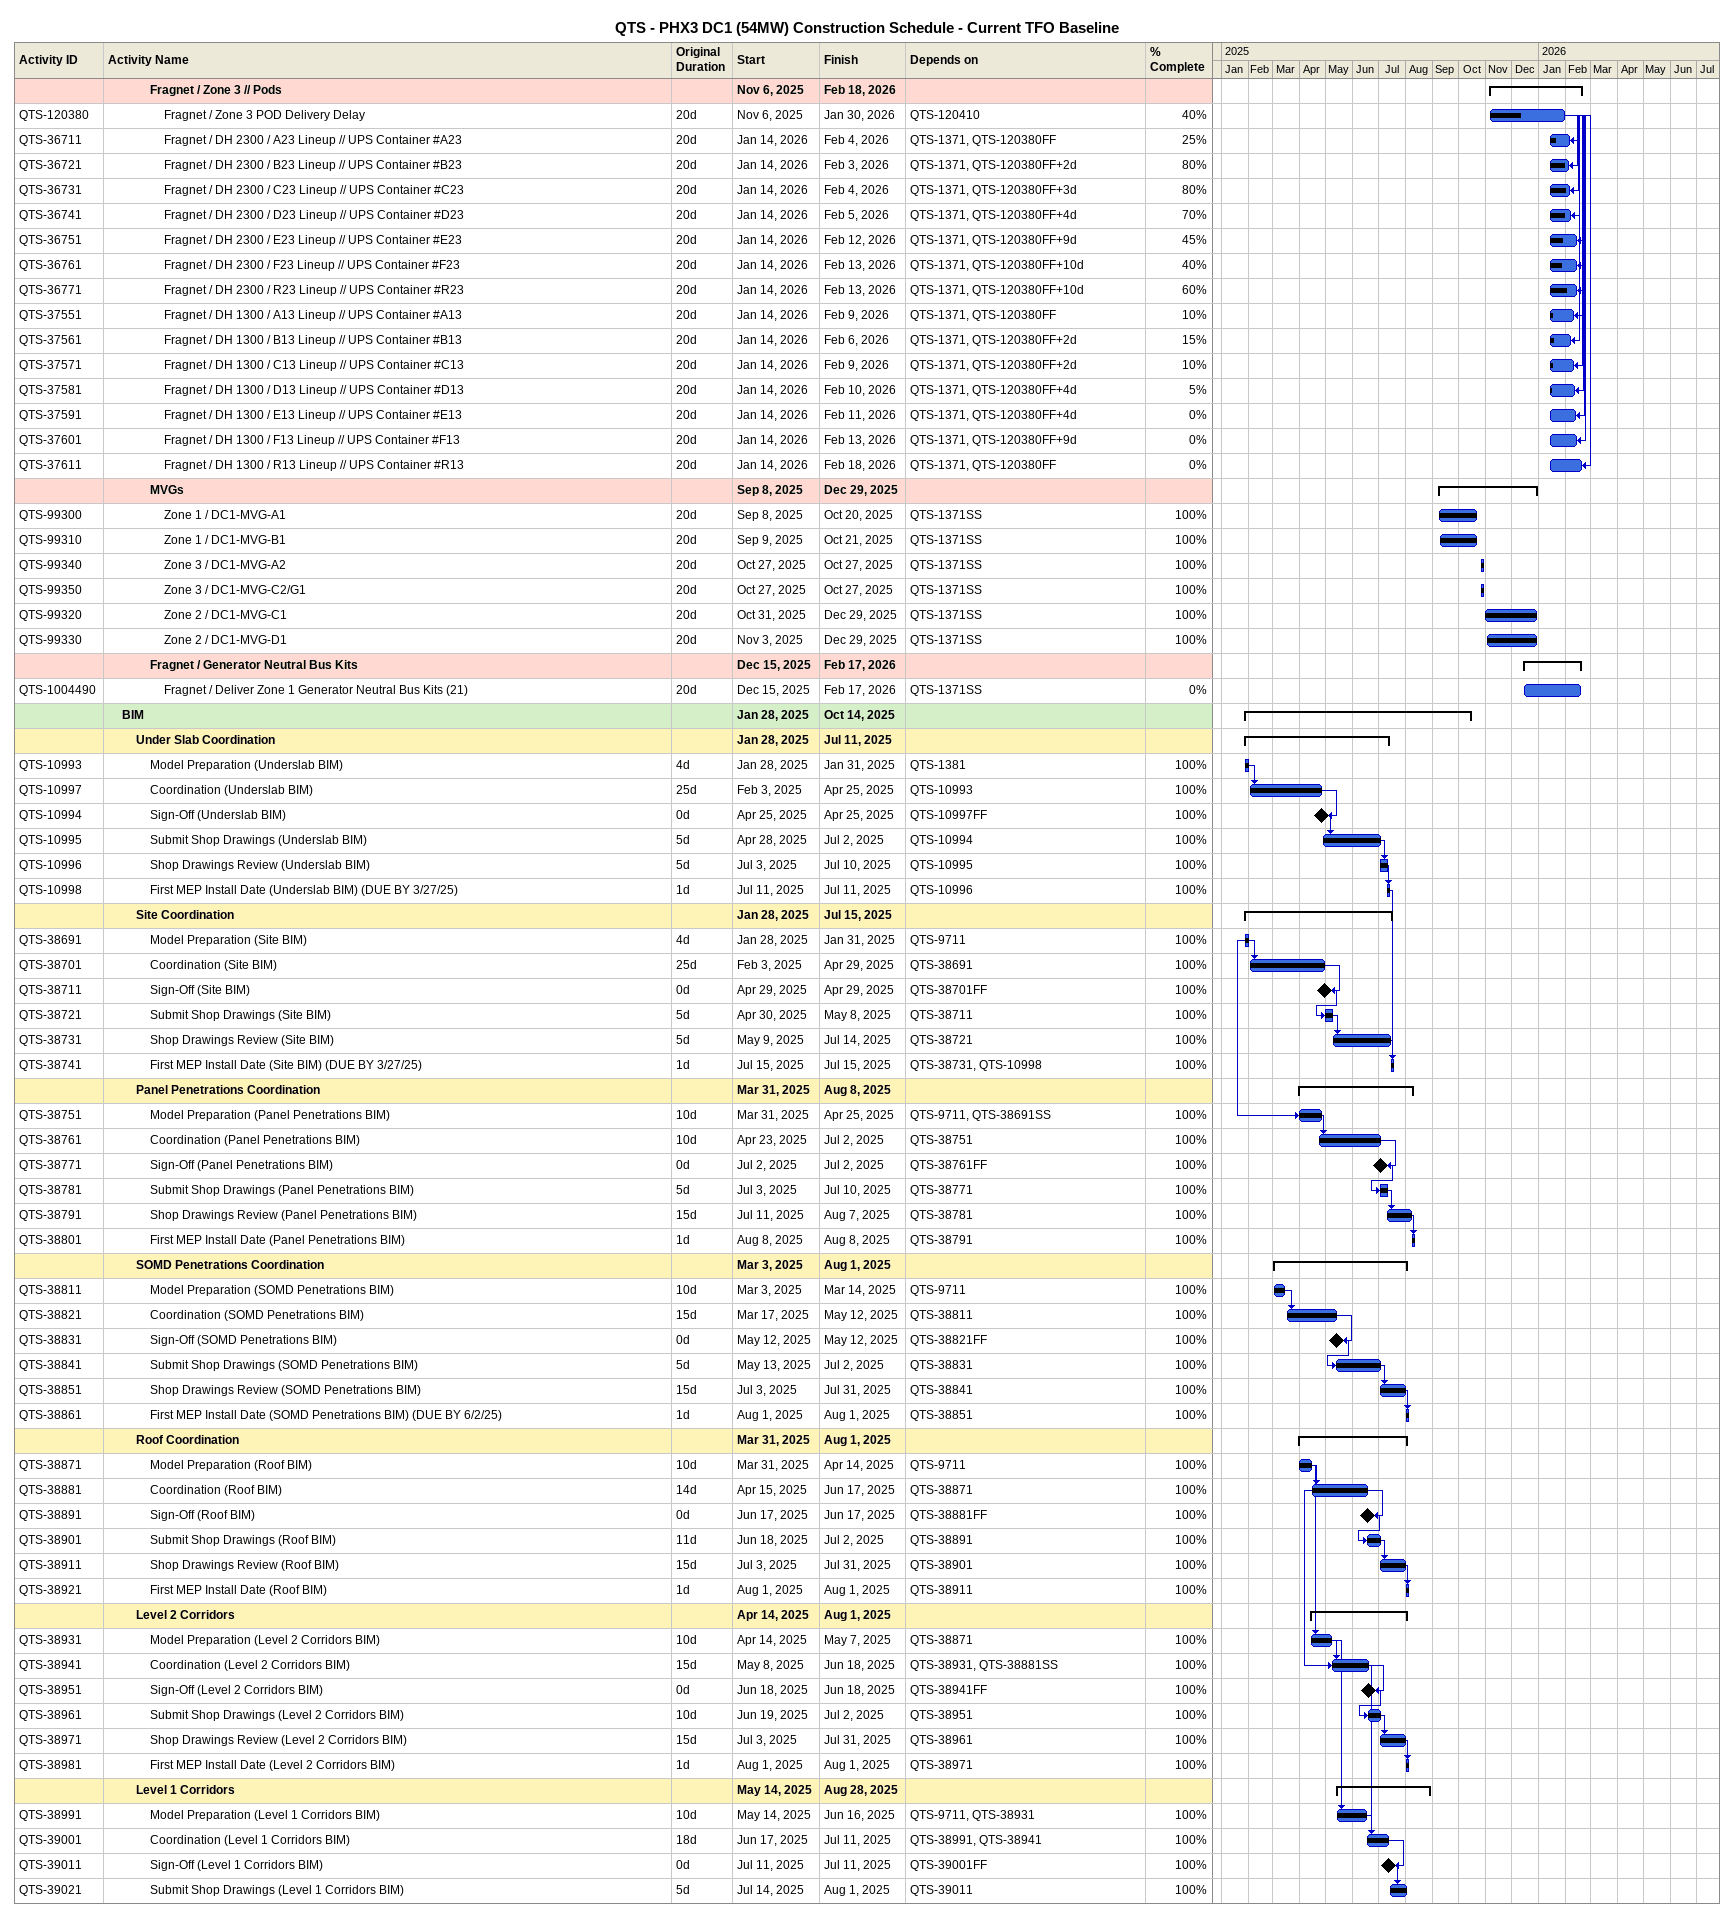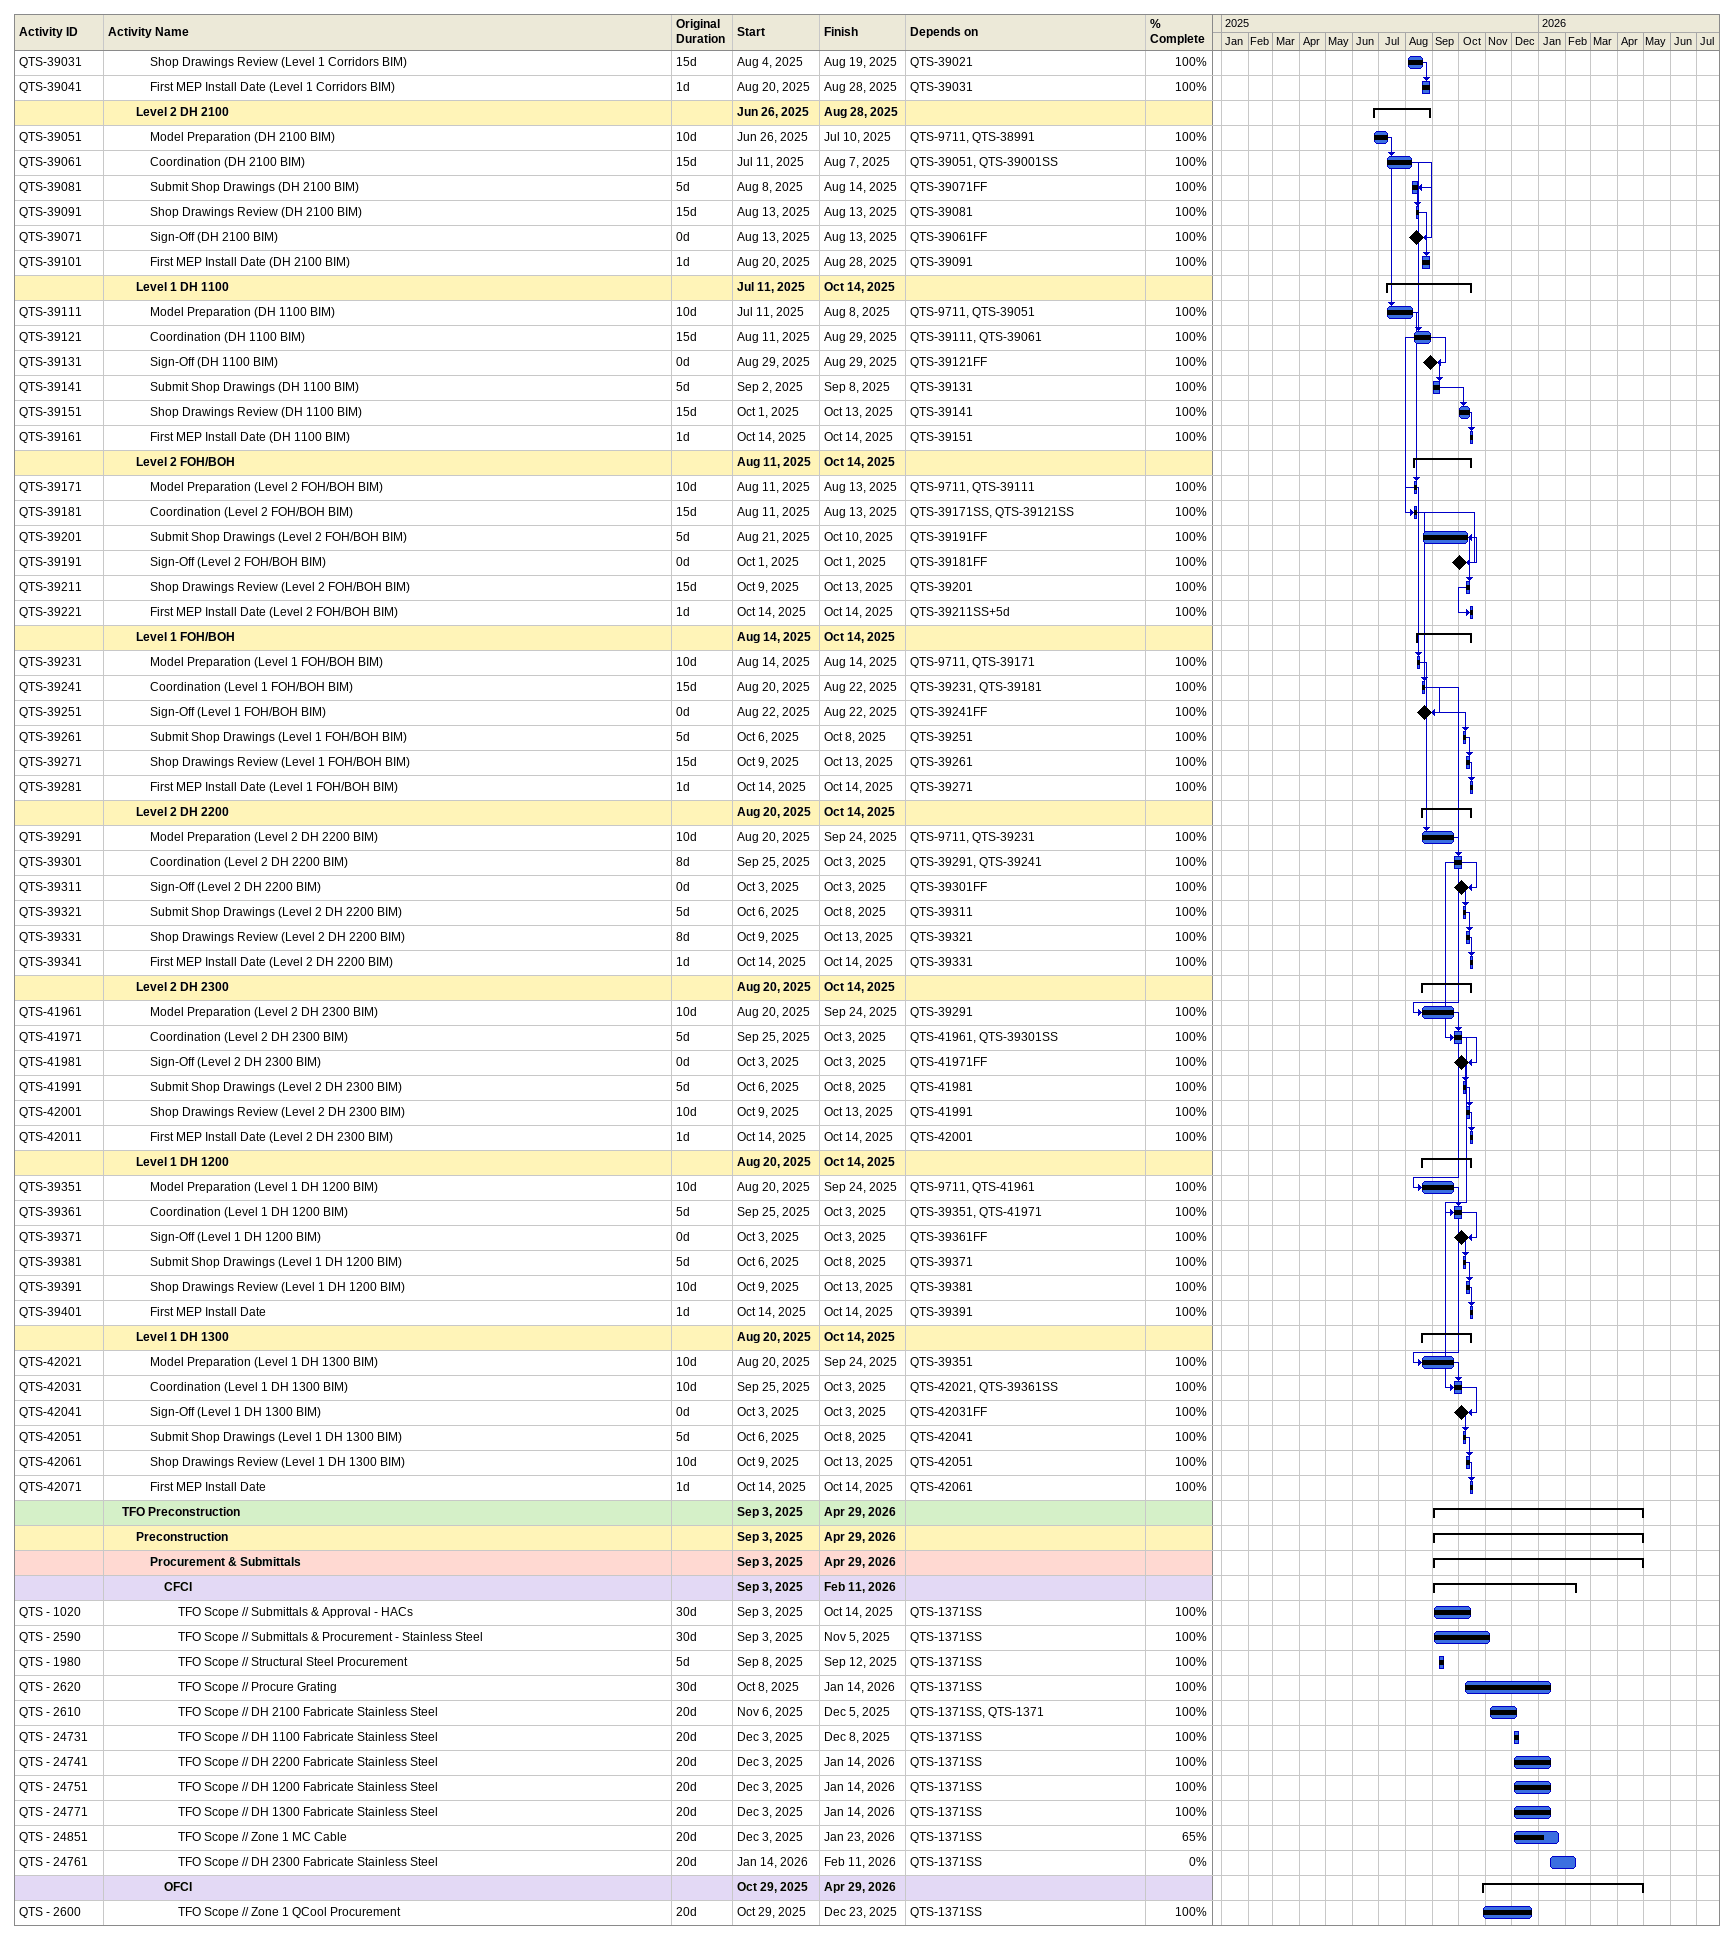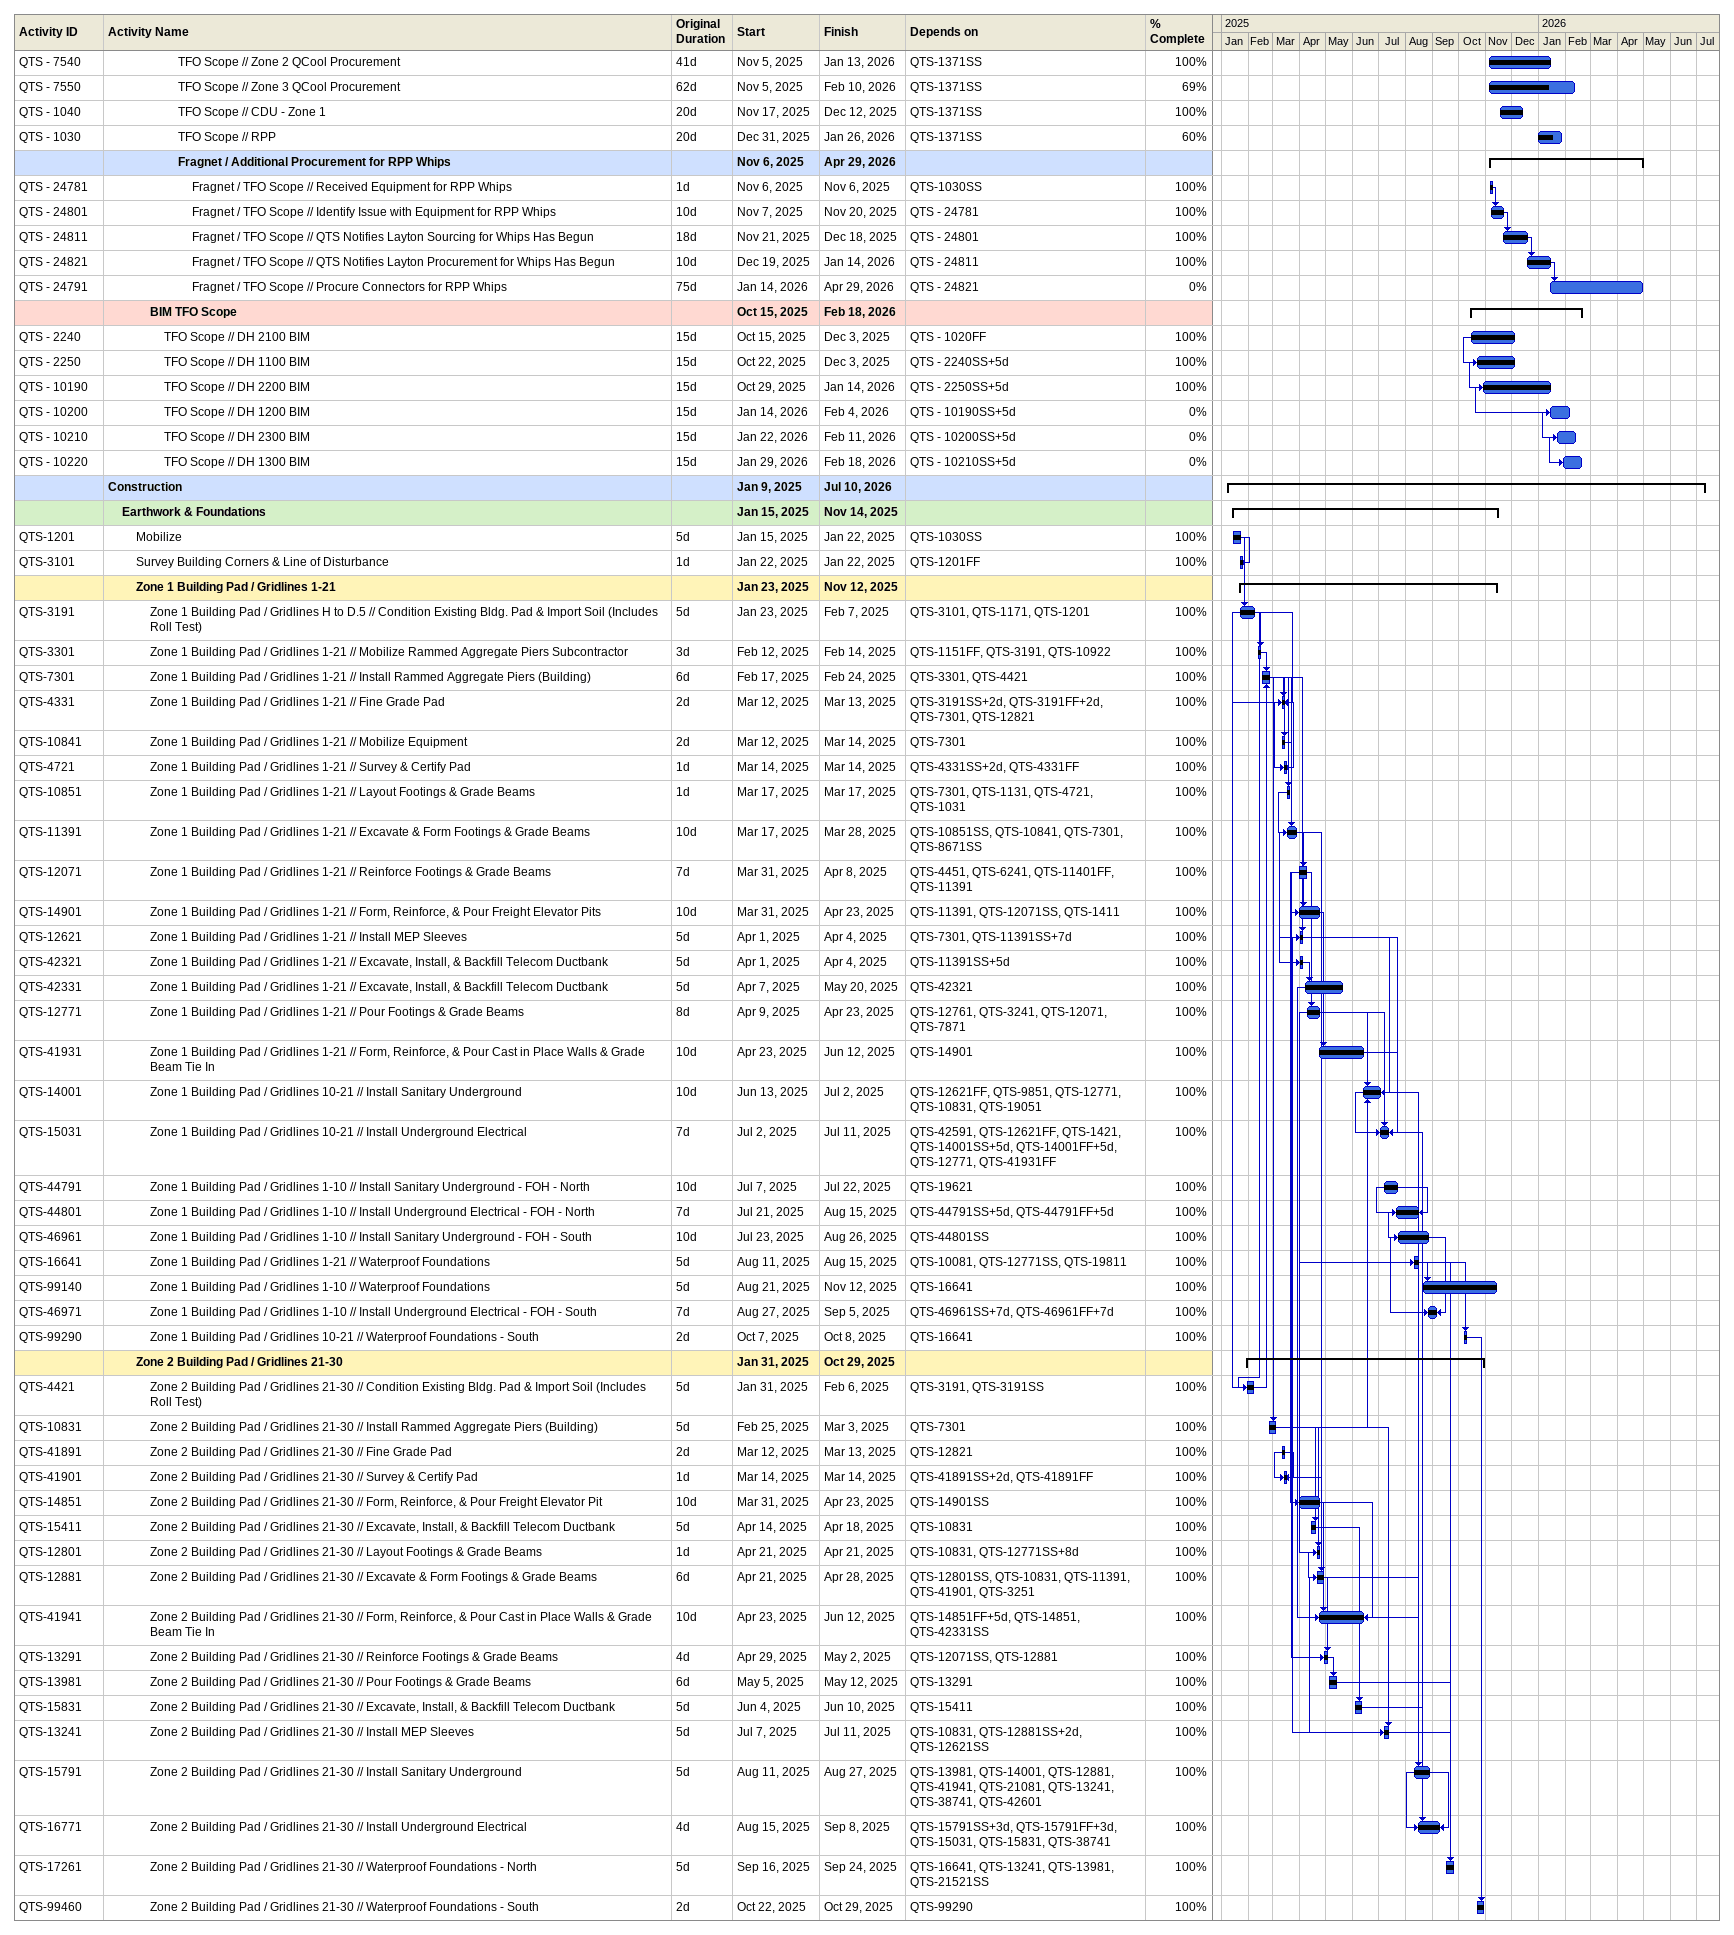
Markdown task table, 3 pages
QTS - PHX3 DC1 (54MW) Construction Schedule - Current TFO Baseline

| ID | Level | Task | Original duration | Start | Finish | Predecessors | % complete |
|---|---|---|---|---|---|---|---|
|  | 4 | **Fragnet / Zone 3 // Pods** |  | 2025-11-06 | 2026-02-18 |  |  |
| QTS-120380 | 5 | Fragnet / Zone 3 POD Delivery Delay | 20d | 2025-11-06 | 2026-01-30 | QTS-120410 | 40 |
| QTS-36711 | 5 | Fragnet / DH 2300 / A23 Lineup // UPS Container #A23 | 20d | 2026-01-14 | 2026-02-04 | QTS-1371, QTS-120380FF | 25 |
| QTS-36721 | 5 | Fragnet / DH 2300 / B23 Lineup // UPS Container #B23 | 20d | 2026-01-14 | 2026-02-03 | QTS-1371, QTS-120380FF+2d | 80 |
| QTS-36731 | 5 | Fragnet / DH 2300 / C23 Lineup // UPS Container #C23 | 20d | 2026-01-14 | 2026-02-04 | QTS-1371, QTS-120380FF+3d | 80 |
| QTS-36741 | 5 | Fragnet / DH 2300 / D23 Lineup // UPS Container #D23 | 20d | 2026-01-14 | 2026-02-05 | QTS-1371, QTS-120380FF+4d | 70 |
| QTS-36751 | 5 | Fragnet / DH 2300 / E23 Lineup // UPS Container #E23 | 20d | 2026-01-14 | 2026-02-12 | QTS-1371, QTS-120380FF+9d | 45 |
| QTS-36761 | 5 | Fragnet / DH 2300 / F23 Lineup // UPS Container #F23 | 20d | 2026-01-14 | 2026-02-13 | QTS-1371, QTS-120380FF+10d | 40 |
| QTS-36771 | 5 | Fragnet / DH 2300 / R23 Lineup // UPS Container #R23 | 20d | 2026-01-14 | 2026-02-13 | QTS-1371, QTS-120380FF+10d | 60 |
| QTS-37551 | 5 | Fragnet / DH 1300 / A13 Lineup // UPS Container #A13 | 20d | 2026-01-14 | 2026-02-09 | QTS-1371, QTS-120380FF | 10 |
| QTS-37561 | 5 | Fragnet / DH 1300 / B13 Lineup // UPS Container #B13 | 20d | 2026-01-14 | 2026-02-06 | QTS-1371, QTS-120380FF+2d | 15 |
| QTS-37571 | 5 | Fragnet / DH 1300 / C13 Lineup // UPS Container #C13 | 20d | 2026-01-14 | 2026-02-09 | QTS-1371, QTS-120380FF+2d | 10 |
| QTS-37581 | 5 | Fragnet / DH 1300 / D13 Lineup // UPS Container #D13 | 20d | 2026-01-14 | 2026-02-10 | QTS-1371, QTS-120380FF+4d | 5 |
| QTS-37591 | 5 | Fragnet / DH 1300 / E13 Lineup // UPS Container #E13 | 20d | 2026-01-14 | 2026-02-11 | QTS-1371, QTS-120380FF+4d | 0 |
| QTS-37601 | 5 | Fragnet / DH 1300 / F13 Lineup // UPS Container #F13 | 20d | 2026-01-14 | 2026-02-13 | QTS-1371, QTS-120380FF+9d | 0 |
| QTS-37611 | 5 | Fragnet / DH 1300 / R13 Lineup // UPS Container #R13 | 20d | 2026-01-14 | 2026-02-18 | QTS-1371, QTS-120380FF | 0 |
|  | 4 | **MVGs** |  | 2025-09-08 | 2025-12-29 |  |  |
| QTS-99300 | 5 | Zone 1 / DC1-MVG-A1 | 20d | 2025-09-08 | 2025-10-20 | QTS-1371SS | 100 |
| QTS-99310 | 5 | Zone 1 / DC1-MVG-B1 | 20d | 2025-09-09 | 2025-10-21 | QTS-1371SS | 100 |
| QTS-99340 | 5 | Zone 3 / DC1-MVG-A2 | 20d | 2025-10-27 | 2025-10-27 | QTS-1371SS | 100 |
| QTS-99350 | 5 | Zone 3 / DC1-MVG-C2/G1 | 20d | 2025-10-27 | 2025-10-27 | QTS-1371SS | 100 |
| QTS-99320 | 5 | Zone 2 / DC1-MVG-C1 | 20d | 2025-10-31 | 2025-12-29 | QTS-1371SS | 100 |
| QTS-99330 | 5 | Zone 2 / DC1-MVG-D1 | 20d | 2025-11-03 | 2025-12-29 | QTS-1371SS | 100 |
|  | 4 | **Fragnet / Generator Neutral Bus Kits** |  | 2025-12-15 | 2026-02-17 |  |  |
| QTS-1004490 | 5 | Fragnet / Deliver Zone 1 Generator Neutral Bus Kits (21) | 20d | 2025-12-15 | 2026-02-17 | QTS-1371SS | 0 |
|  | 2 | **BIM** |  | 2025-01-28 | 2025-10-14 |  |  |
|  | 3 | **Under Slab Coordination** |  | 2025-01-28 | 2025-07-11 |  |  |
| QTS-10993 | 4 | Model Preparation (Underslab BIM) | 4d | 2025-01-28 | 2025-01-31 | QTS-1381 | 100 |
| QTS-10997 | 4 | Coordination (Underslab BIM) | 25d | 2025-02-03 | 2025-04-25 | QTS-10993 | 100 |
| QTS-10994 | 4 | Sign-Off (Underslab BIM) | 0d | 2025-04-25 | 2025-04-25 | QTS-10997FF | 100 |
| QTS-10995 | 4 | Submit Shop Drawings (Underslab BIM) | 5d | 2025-04-28 | 2025-07-02 | QTS-10994 | 100 |
| QTS-10996 | 4 | Shop Drawings Review (Underslab BIM) | 5d | 2025-07-03 | 2025-07-10 | QTS-10995 | 100 |
| QTS-10998 | 4 | First MEP Install Date (Underslab BIM) (DUE BY 3/27/25) | 1d | 2025-07-11 | 2025-07-11 | QTS-10996 | 100 |
|  | 3 | **Site Coordination** |  | 2025-01-28 | 2025-07-15 |  |  |
| QTS-38691 | 4 | Model Preparation (Site BIM) | 4d | 2025-01-28 | 2025-01-31 | QTS-9711 | 100 |
| QTS-38701 | 4 | Coordination (Site BIM) | 25d | 2025-02-03 | 2025-04-29 | QTS-38691 | 100 |
| QTS-38711 | 4 | Sign-Off (Site BIM) | 0d | 2025-04-29 | 2025-04-29 | QTS-38701FF | 100 |
| QTS-38721 | 4 | Submit Shop Drawings (Site BIM) | 5d | 2025-04-30 | 2025-05-08 | QTS-38711 | 100 |
| QTS-38731 | 4 | Shop Drawings Review (Site BIM) | 5d | 2025-05-09 | 2025-07-14 | QTS-38721 | 100 |
| QTS-38741 | 4 | First MEP Install Date (Site BIM) (DUE BY 3/27/25) | 1d | 2025-07-15 | 2025-07-15 | QTS-38731, QTS-10998 | 100 |
|  | 3 | **Panel Penetrations Coordination** |  | 2025-03-31 | 2025-08-08 |  |  |
| QTS-38751 | 4 | Model Preparation (Panel Penetrations BIM) | 10d | 2025-03-31 | 2025-04-25 | QTS-9711, QTS-38691SS | 100 |
| QTS-38761 | 4 | Coordination (Panel Penetrations BIM) | 10d | 2025-04-23 | 2025-07-02 | QTS-38751 | 100 |
| QTS-38771 | 4 | Sign-Off (Panel Penetrations BIM) | 0d | 2025-07-02 | 2025-07-02 | QTS-38761FF | 100 |
| QTS-38781 | 4 | Submit Shop Drawings (Panel Penetrations BIM) | 5d | 2025-07-03 | 2025-07-10 | QTS-38771 | 100 |
| QTS-38791 | 4 | Shop Drawings Review (Panel Penetrations BIM) | 15d | 2025-07-11 | 2025-08-07 | QTS-38781 | 100 |
| QTS-38801 | 4 | First MEP Install Date (Panel Penetrations BIM) | 1d | 2025-08-08 | 2025-08-08 | QTS-38791 | 100 |
|  | 3 | **SOMD Penetrations Coordination** |  | 2025-03-03 | 2025-08-01 |  |  |
| QTS-38811 | 4 | Model Preparation (SOMD Penetrations BIM) | 10d | 2025-03-03 | 2025-03-14 | QTS-9711 | 100 |
| QTS-38821 | 4 | Coordination (SOMD Penetrations BIM) | 15d | 2025-03-17 | 2025-05-12 | QTS-38811 | 100 |
| QTS-38831 | 4 | Sign-Off (SOMD Penetrations BIM) | 0d | 2025-05-12 | 2025-05-12 | QTS-38821FF | 100 |
| QTS-38841 | 4 | Submit Shop Drawings (SOMD Penetrations BIM) | 5d | 2025-05-13 | 2025-07-02 | QTS-38831 | 100 |
| QTS-38851 | 4 | Shop Drawings Review (SOMD Penetrations BIM) | 15d | 2025-07-03 | 2025-07-31 | QTS-38841 | 100 |
| QTS-38861 | 4 | First MEP Install Date (SOMD Penetrations BIM) (DUE BY 6/2/25) | 1d | 2025-08-01 | 2025-08-01 | QTS-38851 | 100 |
|  | 3 | **Roof Coordination** |  | 2025-03-31 | 2025-08-01 |  |  |
| QTS-38871 | 4 | Model Preparation (Roof BIM) | 10d | 2025-03-31 | 2025-04-14 | QTS-9711 | 100 |
| QTS-38881 | 4 | Coordination (Roof BIM) | 14d | 2025-04-15 | 2025-06-17 | QTS-38871 | 100 |
| QTS-38891 | 4 | Sign-Off (Roof BIM) | 0d | 2025-06-17 | 2025-06-17 | QTS-38881FF | 100 |
| QTS-38901 | 4 | Submit Shop Drawings (Roof BIM) | 11d | 2025-06-18 | 2025-07-02 | QTS-38891 | 100 |
| QTS-38911 | 4 | Shop Drawings Review (Roof BIM) | 15d | 2025-07-03 | 2025-07-31 | QTS-38901 | 100 |
| QTS-38921 | 4 | First MEP Install Date (Roof BIM) | 1d | 2025-08-01 | 2025-08-01 | QTS-38911 | 100 |
|  | 3 | **Level 2 Corridors** |  | 2025-04-14 | 2025-08-01 |  |  |
| QTS-38931 | 4 | Model Preparation (Level 2 Corridors BIM) | 10d | 2025-04-14 | 2025-05-07 | QTS-38871 | 100 |
| QTS-38941 | 4 | Coordination (Level 2 Corridors BIM) | 15d | 2025-05-08 | 2025-06-18 | QTS-38931, QTS-38881SS | 100 |
| QTS-38951 | 4 | Sign-Off (Level 2 Corridors BIM) | 0d | 2025-06-18 | 2025-06-18 | QTS-38941FF | 100 |
| QTS-38961 | 4 | Submit Shop Drawings (Level 2 Corridors BIM) | 10d | 2025-06-19 | 2025-07-02 | QTS-38951 | 100 |
| QTS-38971 | 4 | Shop Drawings Review (Level 2 Corridors BIM) | 15d | 2025-07-03 | 2025-07-31 | QTS-38961 | 100 |
| QTS-38981 | 4 | First MEP Install Date (Level 2 Corridors BIM) | 1d | 2025-08-01 | 2025-08-01 | QTS-38971 | 100 |
|  | 3 | **Level 1 Corridors** |  | 2025-05-14 | 2025-08-28 |  |  |
| QTS-38991 | 4 | Model Preparation (Level 1 Corridors BIM) | 10d | 2025-05-14 | 2025-06-16 | QTS-9711, QTS-38931 | 100 |
| QTS-39001 | 4 | Coordination (Level 1 Corridors BIM) | 18d | 2025-06-17 | 2025-07-11 | QTS-38991, QTS-38941 | 100 |
| QTS-39011 | 4 | Sign-Off (Level 1 Corridors BIM) | 0d | 2025-07-11 | 2025-07-11 | QTS-39001FF | 100 |
| QTS-39021 | 4 | Submit Shop Drawings (Level 1 Corridors BIM) | 5d | 2025-07-14 | 2025-08-01 | QTS-39011 | 100 |
| QTS-39031 | 4 | Shop Drawings Review (Level 1 Corridors BIM) | 15d | 2025-08-04 | 2025-08-19 | QTS-39021 | 100 |
| QTS-39041 | 4 | First MEP Install Date (Level 1 Corridors BIM) | 1d | 2025-08-20 | 2025-08-28 | QTS-39031 | 100 |
|  | 3 | **Level 2 DH 2100** |  | 2025-06-26 | 2025-08-28 |  |  |
| QTS-39051 | 4 | Model Preparation (DH 2100 BIM) | 10d | 2025-06-26 | 2025-07-10 | QTS-9711, QTS-38991 | 100 |
| QTS-39061 | 4 | Coordination (DH 2100 BIM) | 15d | 2025-07-11 | 2025-08-07 | QTS-39051, QTS-39001SS | 100 |
| QTS-39081 | 4 | Submit Shop Drawings (DH 2100 BIM) | 5d | 2025-08-08 | 2025-08-14 | QTS-39071FF | 100 |
| QTS-39091 | 4 | Shop Drawings Review (DH 2100 BIM) | 15d | 2025-08-13 | 2025-08-13 | QTS-39081 | 100 |
| QTS-39071 | 4 | Sign-Off (DH 2100 BIM) | 0d | 2025-08-13 | 2025-08-13 | QTS-39061FF | 100 |
| QTS-39101 | 4 | First MEP Install Date (DH 2100 BIM) | 1d | 2025-08-20 | 2025-08-28 | QTS-39091 | 100 |
|  | 3 | **Level 1 DH 1100** |  | 2025-07-11 | 2025-10-14 |  |  |
| QTS-39111 | 4 | Model Preparation (DH 1100 BIM) | 10d | 2025-07-11 | 2025-08-08 | QTS-9711, QTS-39051 | 100 |
| QTS-39121 | 4 | Coordination (DH 1100 BIM) | 15d | 2025-08-11 | 2025-08-29 | QTS-39111, QTS-39061 | 100 |
| QTS-39131 | 4 | Sign-Off (DH 1100 BIM) | 0d | 2025-08-29 | 2025-08-29 | QTS-39121FF | 100 |
| QTS-39141 | 4 | Submit Shop Drawings (DH 1100 BIM) | 5d | 2025-09-02 | 2025-09-08 | QTS-39131 | 100 |
| QTS-39151 | 4 | Shop Drawings Review (DH 1100 BIM) | 15d | 2025-10-01 | 2025-10-13 | QTS-39141 | 100 |
| QTS-39161 | 4 | First MEP Install Date (DH 1100 BIM) | 1d | 2025-10-14 | 2025-10-14 | QTS-39151 | 100 |
|  | 3 | **Level 2 FOH/BOH** |  | 2025-08-11 | 2025-10-14 |  |  |
| QTS-39171 | 4 | Model Preparation (Level 2 FOH/BOH BIM) | 10d | 2025-08-11 | 2025-08-13 | QTS-9711, QTS-39111 | 100 |
| QTS-39181 | 4 | Coordination (Level 2 FOH/BOH BIM) | 15d | 2025-08-11 | 2025-08-13 | QTS-39171SS, QTS-39121SS | 100 |
| QTS-39201 | 4 | Submit Shop Drawings (Level 2 FOH/BOH BIM) | 5d | 2025-08-21 | 2025-10-10 | QTS-39191FF | 100 |
| QTS-39191 | 4 | Sign-Off (Level 2 FOH/BOH BIM) | 0d | 2025-10-01 | 2025-10-01 | QTS-39181FF | 100 |
| QTS-39211 | 4 | Shop Drawings Review (Level 2 FOH/BOH BIM) | 15d | 2025-10-09 | 2025-10-13 | QTS-39201 | 100 |
| QTS-39221 | 4 | First MEP Install Date (Level 2 FOH/BOH BIM) | 1d | 2025-10-14 | 2025-10-14 | QTS-39211SS+5d | 100 |
|  | 3 | **Level 1 FOH/BOH** |  | 2025-08-14 | 2025-10-14 |  |  |
| QTS-39231 | 4 | Model Preparation (Level 1 FOH/BOH BIM) | 10d | 2025-08-14 | 2025-08-14 | QTS-9711, QTS-39171 | 100 |
| QTS-39241 | 4 | Coordination (Level 1 FOH/BOH BIM) | 15d | 2025-08-20 | 2025-08-22 | QTS-39231, QTS-39181 | 100 |
| QTS-39251 | 4 | Sign-Off (Level 1 FOH/BOH BIM) | 0d | 2025-08-22 | 2025-08-22 | QTS-39241FF | 100 |
| QTS-39261 | 4 | Submit Shop Drawings (Level 1 FOH/BOH BIM) | 5d | 2025-10-06 | 2025-10-08 | QTS-39251 | 100 |
| QTS-39271 | 4 | Shop Drawings Review (Level 1 FOH/BOH BIM) | 15d | 2025-10-09 | 2025-10-13 | QTS-39261 | 100 |
| QTS-39281 | 4 | First MEP Install Date (Level 1 FOH/BOH BIM) | 1d | 2025-10-14 | 2025-10-14 | QTS-39271 | 100 |
|  | 3 | **Level 2 DH 2200** |  | 2025-08-20 | 2025-10-14 |  |  |
| QTS-39291 | 4 | Model Preparation (Level 2 DH 2200 BIM) | 10d | 2025-08-20 | 2025-09-24 | QTS-9711, QTS-39231 | 100 |
| QTS-39301 | 4 | Coordination (Level 2 DH 2200 BIM) | 8d | 2025-09-25 | 2025-10-03 | QTS-39291, QTS-39241 | 100 |
| QTS-39311 | 4 | Sign-Off (Level 2 DH 2200 BIM) | 0d | 2025-10-03 | 2025-10-03 | QTS-39301FF | 100 |
| QTS-39321 | 4 | Submit Shop Drawings (Level 2 DH 2200 BIM) | 5d | 2025-10-06 | 2025-10-08 | QTS-39311 | 100 |
| QTS-39331 | 4 | Shop Drawings Review (Level 2 DH 2200 BIM) | 8d | 2025-10-09 | 2025-10-13 | QTS-39321 | 100 |
| QTS-39341 | 4 | First MEP Install Date (Level 2 DH 2200 BIM) | 1d | 2025-10-14 | 2025-10-14 | QTS-39331 | 100 |
|  | 3 | **Level 2 DH 2300** |  | 2025-08-20 | 2025-10-14 |  |  |
| QTS-41961 | 4 | Model Preparation (Level 2 DH 2300 BIM) | 10d | 2025-08-20 | 2025-09-24 | QTS-39291 | 100 |
| QTS-41971 | 4 | Coordination (Level 2 DH 2300 BIM) | 5d | 2025-09-25 | 2025-10-03 | QTS-41961, QTS-39301SS | 100 |
| QTS-41981 | 4 | Sign-Off (Level 2 DH 2300 BIM) | 0d | 2025-10-03 | 2025-10-03 | QTS-41971FF | 100 |
| QTS-41991 | 4 | Submit Shop Drawings (Level 2 DH 2300 BIM) | 5d | 2025-10-06 | 2025-10-08 | QTS-41981 | 100 |
| QTS-42001 | 4 | Shop Drawings Review (Level 2 DH 2300 BIM) | 10d | 2025-10-09 | 2025-10-13 | QTS-41991 | 100 |
| QTS-42011 | 4 | First MEP Install Date (Level 2 DH 2300 BIM) | 1d | 2025-10-14 | 2025-10-14 | QTS-42001 | 100 |
|  | 3 | **Level 1 DH 1200** |  | 2025-08-20 | 2025-10-14 |  |  |
| QTS-39351 | 4 | Model Preparation (Level 1 DH 1200 BIM) | 10d | 2025-08-20 | 2025-09-24 | QTS-9711, QTS-41961 | 100 |
| QTS-39361 | 4 | Coordination (Level 1 DH 1200 BIM) | 5d | 2025-09-25 | 2025-10-03 | QTS-39351, QTS-41971 | 100 |
| QTS-39371 | 4 | Sign-Off (Level 1 DH 1200 BIM) | 0d | 2025-10-03 | 2025-10-03 | QTS-39361FF | 100 |
| QTS-39381 | 4 | Submit Shop Drawings (Level 1 DH 1200 BIM) | 5d | 2025-10-06 | 2025-10-08 | QTS-39371 | 100 |
| QTS-39391 | 4 | Shop Drawings Review (Level 1 DH 1200 BIM) | 10d | 2025-10-09 | 2025-10-13 | QTS-39381 | 100 |
| QTS-39401 | 4 | First MEP Install Date | 1d | 2025-10-14 | 2025-10-14 | QTS-39391 | 100 |
|  | 3 | **Level 1 DH 1300** |  | 2025-08-20 | 2025-10-14 |  |  |
| QTS-42021 | 4 | Model Preparation (Level 1 DH 1300 BIM) | 10d | 2025-08-20 | 2025-09-24 | QTS-39351 | 100 |
| QTS-42031 | 4 | Coordination (Level 1 DH 1300 BIM) | 10d | 2025-09-25 | 2025-10-03 | QTS-42021, QTS-39361SS | 100 |
| QTS-42041 | 4 | Sign-Off (Level 1 DH 1300 BIM) | 0d | 2025-10-03 | 2025-10-03 | QTS-42031FF | 100 |
| QTS-42051 | 4 | Submit Shop Drawings (Level 1 DH 1300 BIM) | 5d | 2025-10-06 | 2025-10-08 | QTS-42041 | 100 |
| QTS-42061 | 4 | Shop Drawings Review (Level 1 DH 1300 BIM) | 10d | 2025-10-09 | 2025-10-13 | QTS-42051 | 100 |
| QTS-42071 | 4 | First MEP Install Date | 1d | 2025-10-14 | 2025-10-14 | QTS-42061 | 100 |
|  | 2 | **TFO Preconstruction** |  | 2025-09-03 | 2026-04-29 |  |  |
|  | 3 | **Preconstruction** |  | 2025-09-03 | 2026-04-29 |  |  |
|  | 4 | **Procurement & Submittals** |  | 2025-09-03 | 2026-04-29 |  |  |
|  | 5 | **CFCI** |  | 2025-09-03 | 2026-02-11 |  |  |
| QTS - 1020 | 6 | TFO Scope // Submittals & Approval - HACs | 30d | 2025-09-03 | 2025-10-14 | QTS-1371SS | 100 |
| QTS - 2590 | 6 | TFO Scope // Submittals & Procurement - Stainless Steel | 30d | 2025-09-03 | 2025-11-05 | QTS-1371SS | 100 |
| QTS - 1980 | 6 | TFO Scope // Structural Steel Procurement | 5d | 2025-09-08 | 2025-09-12 | QTS-1371SS | 100 |
| QTS - 2620 | 6 | TFO Scope // Procure Grating | 30d | 2025-10-08 | 2026-01-14 | QTS-1371SS | 100 |
| QTS - 2610 | 6 | TFO Scope // DH 2100 Fabricate Stainless Steel | 20d | 2025-11-06 | 2025-12-05 | QTS-1371SS, QTS-1371 | 100 |
| QTS - 24731 | 6 | TFO Scope // DH 1100 Fabricate Stainless Steel | 20d | 2025-12-03 | 2025-12-08 | QTS-1371SS | 100 |
| QTS - 24741 | 6 | TFO Scope // DH 2200 Fabricate Stainless Steel | 20d | 2025-12-03 | 2026-01-14 | QTS-1371SS | 100 |
| QTS - 24751 | 6 | TFO Scope // DH 1200 Fabricate Stainless Steel | 20d | 2025-12-03 | 2026-01-14 | QTS-1371SS | 100 |
| QTS - 24771 | 6 | TFO Scope // DH 1300 Fabricate Stainless Steel | 20d | 2025-12-03 | 2026-01-14 | QTS-1371SS | 100 |
| QTS - 24851 | 6 | TFO Scope // Zone 1 MC Cable | 20d | 2025-12-03 | 2026-01-23 | QTS-1371SS | 65 |
| QTS - 24761 | 6 | TFO Scope // DH 2300 Fabricate Stainless Steel | 20d | 2026-01-14 | 2026-02-11 | QTS-1371SS | 0 |
|  | 5 | **OFCI** |  | 2025-10-29 | 2026-04-29 |  |  |
| QTS - 2600 | 6 | TFO Scope // Zone 1 QCool Procurement | 20d | 2025-10-29 | 2025-12-23 | QTS-1371SS | 100 |
| QTS - 7540 | 6 | TFO Scope // Zone 2 QCool Procurement | 41d | 2025-11-05 | 2026-01-13 | QTS-1371SS | 100 |
| QTS - 7550 | 6 | TFO Scope // Zone 3 QCool Procurement | 62d | 2025-11-05 | 2026-02-10 | QTS-1371SS | 69 |
| QTS - 1040 | 6 | TFO Scope // CDU - Zone 1 | 20d | 2025-11-17 | 2025-12-12 | QTS-1371SS | 100 |
| QTS - 1030 | 6 | TFO Scope // RPP | 20d | 2025-12-31 | 2026-01-26 | QTS-1371SS | 60 |
|  | 6 | **Fragnet / Additional Procurement for RPP Whips** |  | 2025-11-06 | 2026-04-29 |  |  |
| QTS - 24781 | 7 | Fragnet / TFO Scope // Received Equipment for RPP Whips | 1d | 2025-11-06 | 2025-11-06 | QTS-1030SS | 100 |
| QTS - 24801 | 7 | Fragnet / TFO Scope // Identify Issue with Equipment for RPP Whips | 10d | 2025-11-07 | 2025-11-20 | QTS - 24781 | 100 |
| QTS - 24811 | 7 | Fragnet / TFO Scope // QTS Notifies Layton Sourcing for Whips Has Begun | 18d | 2025-11-21 | 2025-12-18 | QTS - 24801 | 100 |
| QTS - 24821 | 7 | Fragnet / TFO Scope // QTS Notifies Layton Procurement for Whips Has Begun | 10d | 2025-12-19 | 2026-01-14 | QTS - 24811 | 100 |
| QTS - 24791 | 7 | Fragnet / TFO Scope // Procure Connectors for RPP Whips | 75d | 2026-01-14 | 2026-04-29 | QTS - 24821 | 0 |
|  | 4 | **BIM TFO Scope** |  | 2025-10-15 | 2026-02-18 |  |  |
| QTS - 2240 | 5 | TFO Scope // DH 2100 BIM | 15d | 2025-10-15 | 2025-12-03 | QTS - 1020FF | 100 |
| QTS - 2250 | 5 | TFO Scope // DH 1100 BIM | 15d | 2025-10-22 | 2025-12-03 | QTS - 2240SS+5d | 100 |
| QTS - 10190 | 5 | TFO Scope // DH 2200 BIM | 15d | 2025-10-29 | 2026-01-14 | QTS - 2250SS+5d | 100 |
| QTS - 10200 | 5 | TFO Scope // DH 1200 BIM | 15d | 2026-01-14 | 2026-02-04 | QTS - 10190SS+5d | 0 |
| QTS - 10210 | 5 | TFO Scope // DH 2300 BIM | 15d | 2026-01-22 | 2026-02-11 | QTS - 10200SS+5d | 0 |
| QTS - 10220 | 5 | TFO Scope // DH 1300 BIM | 15d | 2026-01-29 | 2026-02-18 | QTS - 10210SS+5d | 0 |
|  | 1 | **Construction** |  | 2025-01-09 | 2026-07-10 |  |  |
|  | 2 | **Earthwork & Foundations** |  | 2025-01-15 | 2025-11-14 |  |  |
| QTS-1201 | 3 | Mobilize | 5d | 2025-01-15 | 2025-01-22 | QTS-1030SS | 100 |
| QTS-3101 | 3 | Survey Building Corners & Line of Disturbance | 1d | 2025-01-22 | 2025-01-22 | QTS-1201FF | 100 |
|  | 3 | **Zone 1 Building Pad / Gridlines 1-21** |  | 2025-01-23 | 2025-11-12 |  |  |
| QTS-3191 | 4 | Zone 1 Building Pad / Gridlines H to D.5 // Condition Existing Bldg. Pad & Import Soil (Includes Roll Test) | 5d | 2025-01-23 | 2025-02-07 | QTS-3101, QTS-1171, QTS-1201 | 100 |
| QTS-3301 | 4 | Zone 1 Building Pad / Gridlines 1-21 // Mobilize Rammed Aggregate Piers Subcontractor | 3d | 2025-02-12 | 2025-02-14 | QTS-1151FF, QTS-3191, QTS-10922 | 100 |
| QTS-7301 | 4 | Zone 1 Building Pad / Gridlines 1-21 // Install Rammed Aggregate Piers (Building) | 6d | 2025-02-17 | 2025-02-24 | QTS-3301, QTS-4421 | 100 |
| QTS-4331 | 4 | Zone 1 Building Pad / Gridlines 1-21 // Fine Grade Pad | 2d | 2025-03-12 | 2025-03-13 | QTS-3191SS+2d, QTS-3191FF+2d, QTS-7301, QTS-12821 | 100 |
| QTS-10841 | 4 | Zone 1 Building Pad / Gridlines 1-21 // Mobilize Equipment | 2d | 2025-03-12 | 2025-03-14 | QTS-7301 | 100 |
| QTS-4721 | 4 | Zone 1 Building Pad / Gridlines 1-21 // Survey & Certify Pad | 1d | 2025-03-14 | 2025-03-14 | QTS-4331SS+2d, QTS-4331FF | 100 |
| QTS-10851 | 4 | Zone 1 Building Pad / Gridlines 1-21 // Layout Footings & Grade Beams | 1d | 2025-03-17 | 2025-03-17 | QTS-7301, QTS-1131, QTS-4721, QTS-1031 | 100 |
| QTS-11391 | 4 | Zone 1 Building Pad / Gridlines 1-21 // Excavate & Form Footings & Grade Beams | 10d | 2025-03-17 | 2025-03-28 | QTS-10851SS, QTS-10841, QTS-7301, QTS-8671SS | 100 |
| QTS-12071 | 4 | Zone 1 Building Pad / Gridlines 1-21 // Reinforce Footings & Grade Beams | 7d | 2025-03-31 | 2025-04-08 | QTS-4451, QTS-6241, QTS-11401FF, QTS-11391 | 100 |
| QTS-14901 | 4 | Zone 1 Building Pad / Gridlines 1-21 // Form, Reinforce, & Pour Freight Elevator Pits | 10d | 2025-03-31 | 2025-04-23 | QTS-11391, QTS-12071SS, QTS-1411 | 100 |
| QTS-12621 | 4 | Zone 1 Building Pad / Gridlines 1-21 // Install MEP Sleeves | 5d | 2025-04-01 | 2025-04-04 | QTS-7301, QTS-11391SS+7d | 100 |
| QTS-42321 | 4 | Zone 1 Building Pad / Gridlines 1-21 // Excavate, Install, & Backfill Telecom Ductbank | 5d | 2025-04-01 | 2025-04-04 | QTS-11391SS+5d | 100 |
| QTS-42331 | 4 | Zone 1 Building Pad / Gridlines 1-21 // Excavate, Install, & Backfill Telecom Ductbank | 5d | 2025-04-07 | 2025-05-20 | QTS-42321 | 100 |
| QTS-12771 | 4 | Zone 1 Building Pad / Gridlines 1-21 // Pour Footings & Grade Beams | 8d | 2025-04-09 | 2025-04-23 | QTS-12761, QTS-3241, QTS-12071, QTS-7871 | 100 |
| QTS-41931 | 4 | Zone 1 Building Pad / Gridlines 1-21 // Form, Reinforce, & Pour Cast in Place Walls & Grade Beam Tie In | 10d | 2025-04-23 | 2025-06-12 | QTS-14901 | 100 |
| QTS-14001 | 4 | Zone 1 Building Pad / Gridlines 10-21 // Install Sanitary Underground | 10d | 2025-06-13 | 2025-07-02 | QTS-12621FF, QTS-9851, QTS-12771, QTS-10831, QTS-19051 | 100 |
| QTS-15031 | 4 | Zone 1 Building Pad / Gridlines 10-21 // Install Underground Electrical | 7d | 2025-07-02 | 2025-07-11 | QTS-42591, QTS-12621FF, QTS-1421, QTS-14001SS+5d, QTS-14001FF+5d, QTS-12771, QTS-41931FF | 100 |
| QTS-44791 | 4 | Zone 1 Building Pad / Gridlines 1-10 // Install Sanitary Underground - FOH - North | 10d | 2025-07-07 | 2025-07-22 | QTS-19621 | 100 |
| QTS-44801 | 4 | Zone 1 Building Pad / Gridlines 1-10 // Install Underground Electrical - FOH - North | 7d | 2025-07-21 | 2025-08-15 | QTS-44791SS+5d, QTS-44791FF+5d | 100 |
| QTS-46961 | 4 | Zone 1 Building Pad / Gridlines 1-10 // Install Sanitary Underground - FOH - South | 10d | 2025-07-23 | 2025-08-26 | QTS-44801SS | 100 |
| QTS-16641 | 4 | Zone 1 Building Pad / Gridlines 1-21 // Waterproof Foundations | 5d | 2025-08-11 | 2025-08-15 | QTS-10081, QTS-12771SS, QTS-19811 | 100 |
| QTS-99140 | 4 | Zone 1 Building Pad / Gridlines 1-10 // Waterproof Foundations | 5d | 2025-08-21 | 2025-11-12 | QTS-16641 | 100 |
| QTS-46971 | 4 | Zone 1 Building Pad / Gridlines 1-10 // Install Underground Electrical - FOH - South | 7d | 2025-08-27 | 2025-09-05 | QTS-46961SS+7d, QTS-46961FF+7d | 100 |
| QTS-99290 | 4 | Zone 1 Building Pad / Gridlines 10-21 // Waterproof Foundations - South | 2d | 2025-10-07 | 2025-10-08 | QTS-16641 | 100 |
|  | 3 | **Zone 2 Building Pad / Gridlines 21-30** |  | 2025-01-31 | 2025-10-29 |  |  |
| QTS-4421 | 4 | Zone 2 Building Pad / Gridlines 21-30 // Condition Existing Bldg. Pad & Import Soil (Includes Roll Test) | 5d | 2025-01-31 | 2025-02-06 | QTS-3191, QTS-3191SS | 100 |
| QTS-10831 | 4 | Zone 2 Building Pad / Gridlines 21-30 // Install Rammed Aggregate Piers (Building) | 5d | 2025-02-25 | 2025-03-03 | QTS-7301 | 100 |
| QTS-41891 | 4 | Zone 2 Building Pad / Gridlines 21-30 // Fine Grade Pad | 2d | 2025-03-12 | 2025-03-13 | QTS-12821 | 100 |
| QTS-41901 | 4 | Zone 2 Building Pad / Gridlines 21-30 // Survey & Certify Pad | 1d | 2025-03-14 | 2025-03-14 | QTS-41891SS+2d, QTS-41891FF | 100 |
| QTS-14851 | 4 | Zone 2 Building Pad / Gridlines 21-30 // Form, Reinforce, & Pour Freight Elevator Pit | 10d | 2025-03-31 | 2025-04-23 | QTS-14901SS | 100 |
| QTS-15411 | 4 | Zone 2 Building Pad / Gridlines 21-30 // Excavate, Install, & Backfill Telecom Ductbank | 5d | 2025-04-14 | 2025-04-18 | QTS-10831 | 100 |
| QTS-12801 | 4 | Zone 2 Building Pad / Gridlines 21-30 // Layout Footings & Grade Beams | 1d | 2025-04-21 | 2025-04-21 | QTS-10831, QTS-12771SS+8d | 100 |
| QTS-12881 | 4 | Zone 2 Building Pad / Gridlines 21-30 // Excavate & Form Footings & Grade Beams | 6d | 2025-04-21 | 2025-04-28 | QTS-12801SS, QTS-10831, QTS-11391, QTS-41901, QTS-3251 | 100 |
| QTS-41941 | 4 | Zone 2 Building Pad / Gridlines 21-30 // Form, Reinforce, & Pour Cast in Place Walls & Grade Beam Tie In | 10d | 2025-04-23 | 2025-06-12 | QTS-14851FF+5d, QTS-14851, QTS-42331SS | 100 |
| QTS-13291 | 4 | Zone 2 Building Pad / Gridlines 21-30 // Reinforce Footings & Grade Beams | 4d | 2025-04-29 | 2025-05-02 | QTS-12071SS, QTS-12881 | 100 |
| QTS-13981 | 4 | Zone 2 Building Pad / Gridlines 21-30 // Pour Footings & Grade Beams | 6d | 2025-05-05 | 2025-05-12 | QTS-13291 | 100 |
| QTS-15831 | 4 | Zone 2 Building Pad / Gridlines 21-30 // Excavate, Install, & Backfill Telecom Ductbank | 5d | 2025-06-04 | 2025-06-10 | QTS-15411 | 100 |
| QTS-13241 | 4 | Zone 2 Building Pad / Gridlines 21-30 // Install MEP Sleeves | 5d | 2025-07-07 | 2025-07-11 | QTS-10831, QTS-12881SS+2d, QTS-12621SS | 100 |
| QTS-15791 | 4 | Zone 2 Building Pad / Gridlines 21-30 // Install Sanitary Underground | 5d | 2025-08-11 | 2025-08-27 | QTS-13981, QTS-14001, QTS-12881, QTS-41941, QTS-21081, QTS-13241, QTS-38741, QTS-42601 | 100 |
| QTS-16771 | 4 | Zone 2 Building Pad / Gridlines 21-30 // Install Underground Electrical | 4d | 2025-08-15 | 2025-09-08 | QTS-15791SS+3d, QTS-15791FF+3d, QTS-15031, QTS-15831, QTS-38741 | 100 |
| QTS-17261 | 4 | Zone 2 Building Pad / Gridlines 21-30 // Waterproof Foundations - North | 5d | 2025-09-16 | 2025-09-24 | QTS-16641, QTS-13241, QTS-13981, QTS-21521SS | 100 |
| QTS-99460 | 4 | Zone 2 Building Pad / Gridlines 21-30 // Waterproof Foundations - South | 2d | 2025-10-22 | 2025-10-29 | QTS-99290 | 100 |
